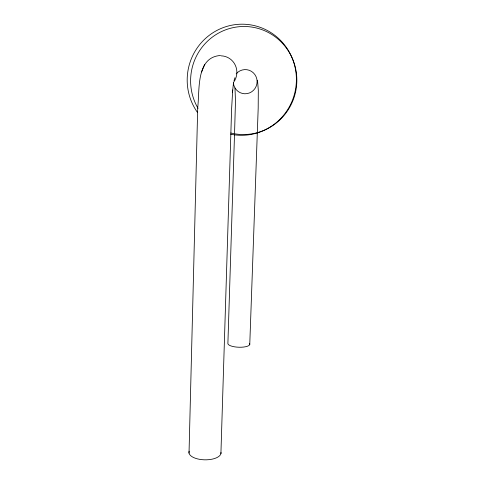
<?xml version="1.0" encoding="UTF-8"?>
<svg xmlns="http://www.w3.org/2000/svg" width="484" height="484" viewBox="0 0 484 484"><rect width="100%" height="100%" fill="white"/><g stroke="black" fill="none" stroke-linecap="round" stroke-linejoin="round"><path stroke-width="0.73" d="M189.026 453.109L197.726 107.333C199.838 90.272 195.724 57.154 220.51 55.485M220.91 453.683L231.618 108.682L232.713 90.012L232.465 92.317L233.554 82.431M234.504 134.667L227.903 343.108A10.987 3.394 2.1 0 0 239.211 347.246A10.987 3.394 2.1 0 0 249.623 343.592M234.552 133.16L235.49 100.981L234.97 87.979M249.762 344.481L258.19 108.204L258.311 90.218L257.512 80.247M234.038 80.707L234.909 77.761M204.714 64.348L201.622 71.965M197.278 112.173A55.581 54.583 -81.2 0 1 223.39 27.546A55.581 54.583 -81.2 0 1 296.268 75.564A55.581 54.583 -81.2 0 1 230.723 134.213M198.035 108.343A54.051 53.095 -80.6 0 1 229.295 28.604A54.051 53.095 -80.6 0 1 296.837 79.4A54.051 53.095 -80.6 0 1 230.82 132.997M236.198 73.84A12.1 11.888 -80.2 0 1 254.923 74.657A12.1 11.888 -80.2 0 1 249.502 92.934A12.1 11.888 -80.2 0 1 233.403 83.266M220.994 452.425A16.045 7.23 1 0 1 204.163 459.806A16.045 7.23 1 0 1 189.147 451.221M221.14 55.841A16.529 16.172 -86.1 0 1 235.266 65.128A16.529 16.172 -86.1 0 1 233.633 82.238"/></g></svg>
